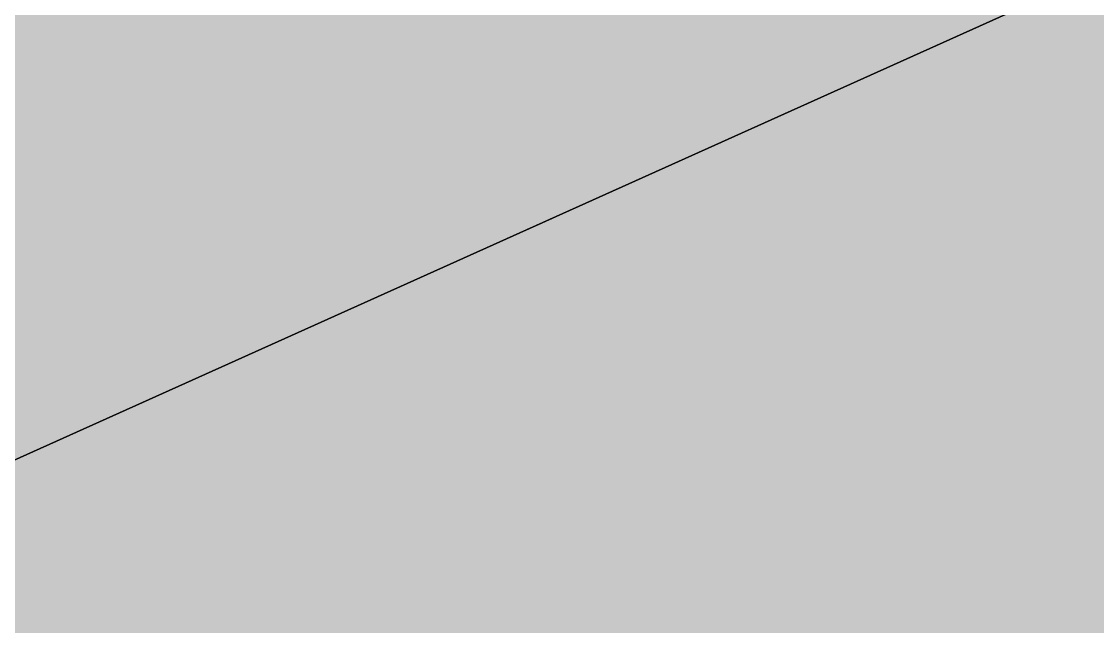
# Model space of a CAD drawing. Extents: x 8 to 21351, y 0 to 420.
# Drawn here: x 18948.419 to 18951.183, y 133.38 to 134.936 of the extents above; entities that cross this region are included whole.
import ezdxf

# ---------------------------------------------------------------- set-up
doc = ezdxf.new("R2010")
doc.units = 0

msp = doc.modelspace()

# ---------------------------------------------------------------- hatches: boundary and pattern name
for points in [[(18939.5142, 130.4678), (18939.3392, 130.4678), (18939.3392, 130.1428), (18940.2542, 130.1428), (18954.3142, 136.4698), (18954.3142, 137.2178), (18952.8472, 137.2178), (18952.8472, 136.4678), (18951.1812, 136.4678), (18951.1812, 135.7178), (18949.5142, 135.7178), (18949.5142, 134.9678), (18947.8472, 134.9678), (18947.8472, 134.2178), (18946.1812, 134.2178), (18946.1812, 133.4678), (18944.5142, 133.4678), (18944.5142, 132.7178), (18942.8472, 132.7178), (18942.8472, 131.9678), (18941.1812, 131.9678), (18941.1812, 131.2178), (18939.5142, 131.2178)], [(18939.5142, 130.4678), (18939.3392, 130.4678), (18939.3392, 130.1428), (18940.2542, 130.1428), (18954.3142, 136.4698), (18954.3142, 137.2178), (18952.8472, 137.2178), (18952.8472, 136.4678), (18951.1812, 136.4678), (18951.1812, 135.7178), (18949.5142, 135.7178), (18949.5142, 134.9678), (18947.8472, 134.9678), (18947.8472, 134.2178), (18946.1812, 134.2178), (18946.1812, 133.4678), (18944.5142, 133.4678), (18944.5142, 132.7178), (18942.8472, 132.7178), (18942.8472, 131.9678), (18941.1812, 131.9678), (18941.1812, 131.2178), (18939.5142, 131.2178)], [(18939.3142, 129.8928), (18954.3142, 129.8928), (18954.3142, 136.4698), (18940.2542, 130.1428), (18939.8142, 130.1428), (18939.7402, 130.1058), (18939.7402, 130.1428), (18939.3762, 130.1428), (18939.3762, 129.9238)], [(18939.3142, 129.8928), (18954.3142, 129.8928), (18954.3142, 136.4698), (18940.2542, 130.1428), (18939.8142, 130.1428), (18939.7402, 130.1058), (18939.7402, 130.1428), (18939.3762, 130.1428), (18939.3762, 129.9238)]]:
    msp.add_hatch(color=7).paths.add_polyline_path(points)

# ---------------------------------------------------------------- linework, layer by layer
at = {"color": 0, "lineweight": 15, "true_color": 0x7f7f7f}
for p, q in [((18951.0063, 134.9808), (18950.5893, 134.7928)), ((18950.5893, 134.7928), (18950.1723, 134.6058)), ((18950.1723, 134.6058), (18949.7563, 134.4178)), ((18949.7563, 134.4178), (18949.3393, 134.2308)), ((18949.3393, 134.2308), (18948.9223, 134.0428)), ((18948.9223, 134.0428), (18948.5063, 133.8558)), ((18948.5063, 133.8558), (18948.0893, 133.6678))]:
    msp.add_line(p, q, dxfattribs=at)
at = {"color": 7}
for points in [[(18939.5142, 130.4678), (18939.3392, 130.4678), (18939.3392, 130.1428), (18940.2542, 130.1428), (18954.3142, 136.4698), (18954.3142, 137.2178), (18952.8472, 137.2178), (18952.8472, 136.4678), (18951.1812, 136.4678), (18951.1812, 135.7178), (18949.5142, 135.7178), (18949.5142, 134.9678), (18947.8472, 134.9678), (18947.8472, 134.2178), (18946.1812, 134.2178), (18946.1812, 133.4678), (18944.5142, 133.4678), (18944.5142, 132.7178), (18942.8472, 132.7178), (18942.8472, 131.9678), (18941.1812, 131.9678), (18941.1812, 131.2178), (18939.5142, 131.2178)], [(18939.5142, 130.4678), (18939.3392, 130.4678), (18939.3392, 130.1428), (18940.2542, 130.1428), (18954.3142, 136.4698), (18954.3142, 137.2178), (18952.8472, 137.2178), (18952.8472, 136.4678), (18951.1812, 136.4678), (18951.1812, 135.7178), (18949.5142, 135.7178), (18949.5142, 134.9678), (18947.8472, 134.9678), (18947.8472, 134.2178), (18946.1812, 134.2178), (18946.1812, 133.4678), (18944.5142, 133.4678), (18944.5142, 132.7178), (18942.8472, 132.7178), (18942.8472, 131.9678), (18941.1812, 131.9678), (18941.1812, 131.2178), (18939.5142, 131.2178)], [(18939.3142, 129.8928), (18954.3142, 129.8928), (18954.3142, 136.4698), (18940.2542, 130.1428), (18939.8142, 130.1428), (18939.7402, 130.1058), (18939.7402, 130.1428), (18939.3762, 130.1428), (18939.3762, 129.9238)], [(18939.3142, 129.8928), (18954.3142, 129.8928), (18954.3142, 136.4698), (18940.2542, 130.1428), (18939.8142, 130.1428), (18939.7402, 130.1058), (18939.7402, 130.1428), (18939.3762, 130.1428), (18939.3762, 129.9238)]]:
    msp.add_lwpolyline(points, close=True, dxfattribs=at)

doc.saveas('drawing.dxf')
